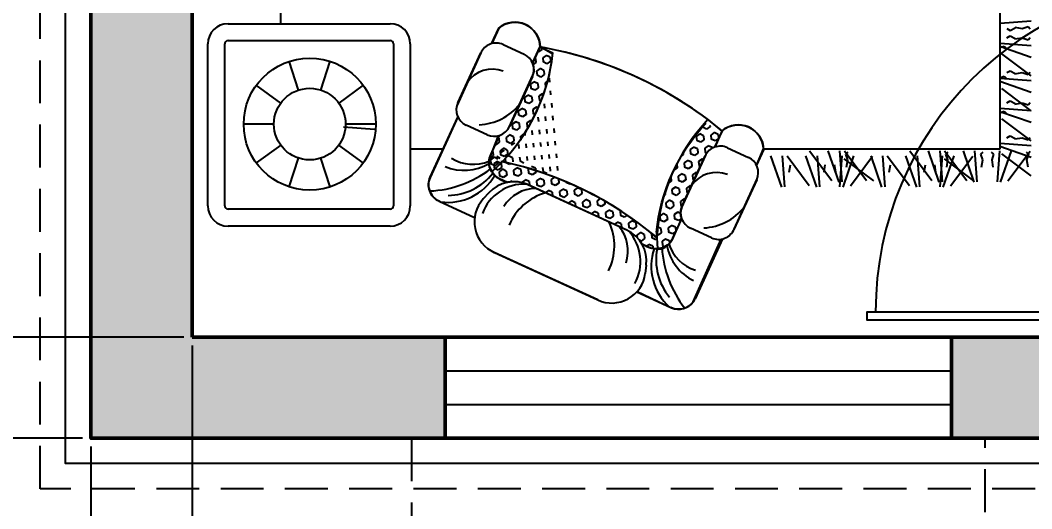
# Model space of a CAD drawing. Header units: millimetres. Extents: x 22804 to 54168, y 19058 to 39187.
# Drawn here: x 42617 to 45614, y 21685 to 23133 of the extents above; entities that cross this region are included whole.
import ezdxf

# ---------------------------------------------------------------- set-up
doc = ezdxf.new("R2010")
doc.units = ezdxf.units.MM
doc.header["$LTSCALE"] = 20
doc.linetypes.add('HIDDEN', pattern=[9.525, 6.35, -3.175])
for name, color, linetype in [('Chajja', 4, 'HIDDEN'), ('Door', 34, 'Continuous'), ('Furniture', 31, 'Continuous'), ('Plinth', 2, 'Continuous'), ('Window', 1, 'Continuous')]:
    doc.layers.add(name, color=color, linetype=linetype)
doc.layers.add('FJ Dimension', color=254, linetype='Continuous', lineweight=50)
doc.layers.add('Wall', color=3, linetype='Continuous', lineweight=50)
doc.styles.get("Standard").update_dxf_attribs({"font": 'arial.ttf'})
doc.dimstyles.new('ISO-25', dxfattribs={"dimscale": 40, "dimtxt": 2.5, "dimasz": 2.5, "dimexe": 1.25, "dimexo": 0.625, "dimtad": 1, "dimtxsty": 'Standard', "dimcen": 2.5, "dimadec": 0, "dimazin": 0, "dimtfac": 1, "dimtmove": 0, "dimatfit": 3, "dimfxl": 1, "dimarcsym": 0})

# ---------------------------------------------------------------- blocks, each defined once
blk = doc.blocks.new('*D8')
at = {"layer": 'Defpoints', "color": 0, "transparency": 16777216}
for p in [(43126.1, 22193.7), (46126.1, 22193.7), (46126.1, 20339.4)]:
    blk.add_point(p, dxfattribs=at)
at = {"layer": 'FJ Dimension', "color": 0, "lineweight": -2, "transparency": 16777216}
for p, q in [((43126.1, 22168.7), (43126.1, 20289.4)), ((46126.1, 22168.7), (46126.1, 20289.4)), ((43226.1, 20339.4), (46026.1, 20339.4))]:
    blk.add_line(p, q, dxfattribs=at)
at = {"layer": 'FJ Dimension', "color": 0, "transparency": 16777216}
for points in [[(43226.1, 20356), (43226.1, 20322.7), (43126.1, 20339.4)], [(46026.1, 20356), (46026.1, 20322.7), (46126.1, 20339.4)]]:
    blk.add_solid(points, dxfattribs=at)
at = {"layer": 'FJ Dimension', "color": 0, "transparency": 16777216, "insert": (44626.1, 20415.5), "char_height": 100, "attachment_point": 5}
blk.add_mtext('3000', dxfattribs=at)
blk = doc.blocks.new('*D10')
at = {"layer": 'Defpoints', "color": 0, "transparency": 16777216}
for p in [(43126.1, 22193.7), (42826.1, 21893.7), (42826.1, 20339.4)]:
    blk.add_point(p, dxfattribs=at)
at = {"layer": 'FJ Dimension', "color": 0, "lineweight": -2, "transparency": 16777216}
for p, q in [((43126.1, 22168.7), (43126.1, 20289.4)), ((42826.1, 21868.7), (42826.1, 20289.4)), ((43026.1, 20339.4), (42926.1, 20339.4))]:
    blk.add_line(p, q, dxfattribs=at)
at = {"layer": 'FJ Dimension', "color": 0, "transparency": 16777216}
for points in [[(42926.1, 20356), (42926.1, 20322.7), (42826.1, 20339.4)], [(43026.1, 20356), (43026.1, 20322.7), (43126.1, 20339.4)]]:
    blk.add_solid(points, dxfattribs=at)
at = {"layer": 'FJ Dimension', "color": 0, "transparency": 16777216, "insert": (42976.1, 20415.5), "char_height": 100, "attachment_point": 5}
blk.add_mtext('300', dxfattribs=at)
blk = doc.blocks.new('*D11')
at = {"layer": 'Defpoints', "color": 0, "transparency": 16777216}
for p in [(50426.1, 23243.7), (42826.1, 21893.7), (50426.1, 19738.5)]:
    blk.add_point(p, dxfattribs=at)
at = {"layer": 'FJ Dimension', "color": 0, "lineweight": -2, "transparency": 16777216}
for p, q in [((50426.1, 23218.7), (50426.1, 19688.5)), ((42826.1, 21868.7), (42826.1, 19688.5)), ((42926.1, 19738.5), (50326.1, 19738.5))]:
    blk.add_line(p, q, dxfattribs=at)
at = {"layer": 'FJ Dimension', "color": 0, "transparency": 16777216}
for points in [[(42926.1, 19755.2), (42926.1, 19721.9), (42826.1, 19738.5)], [(50326.1, 19755.2), (50326.1, 19721.9), (50426.1, 19738.5)]]:
    blk.add_solid(points, dxfattribs=at)
at = {"layer": 'FJ Dimension', "color": 0, "transparency": 16777216, "insert": (46626.1, 19814.6), "char_height": 100, "attachment_point": 5}
blk.add_mtext('7600', dxfattribs=at)
blk = doc.blocks.new('*D12')
at = {"layer": 'Defpoints', "color": 0, "transparency": 16777216}
for p in [(41222.6, 25893.7), (43126.1, 25893.7), (43126.1, 22193.7)]:
    blk.add_point(p, dxfattribs=at)
at = {"layer": 'FJ Dimension', "color": 0, "lineweight": -2, "transparency": 16777216}
for p, q in [((43101.1, 25893.7), (41172.6, 25893.7)), ((41222.6, 22293.7), (41222.6, 25793.7)), ((43101.1, 22193.7), (41172.6, 22193.7))]:
    blk.add_line(p, q, dxfattribs=at)
at = {"layer": 'FJ Dimension', "color": 0, "transparency": 16777216}
for points in [[(41205.9, 25793.7), (41239.2, 25793.7), (41222.6, 25893.7)], [(41205.9, 22293.7), (41239.2, 22293.7), (41222.6, 22193.7)]]:
    blk.add_solid(points, dxfattribs=at)
at = {"layer": 'FJ Dimension', "color": 0, "transparency": 16777216, "insert": (41146.5, 24043.7), "char_height": 100, "attachment_point": 5, "rotation": 90}
blk.add_mtext('3700', dxfattribs=at)
blk = doc.blocks.new('*D14')
at = {"layer": 'Defpoints', "color": 0, "transparency": 16777216}
for p in [(42826.1, 30493.7), (40042.7, 21893.7), (42826.1, 21893.7)]:
    blk.add_point(p, dxfattribs=at)
at = {"layer": 'FJ Dimension', "color": 0, "lineweight": -2, "transparency": 16777216}
for p, q in [((42801.1, 30493.7), (39992.7, 30493.7)), ((40042.7, 30393.7), (40042.7, 21993.7)), ((42801.1, 21893.7), (39992.7, 21893.7))]:
    blk.add_line(p, q, dxfattribs=at)
at = {"layer": 'FJ Dimension', "color": 0, "transparency": 16777216}
for points in [[(40026, 30393.7), (40059.3, 30393.7), (40042.7, 30493.7)], [(40026, 21993.7), (40059.3, 21993.7), (40042.7, 21893.7)]]:
    blk.add_solid(points, dxfattribs=at)
at = {"layer": 'FJ Dimension', "color": 0, "transparency": 16777216, "insert": (39966.6, 26193.7), "char_height": 100, "attachment_point": 5, "rotation": 90}
blk.add_mtext('8600', dxfattribs=at)

msp = doc.modelspace()

# ---------------------------------------------------------------- hatches: boundary and pattern name
at = {"layer": 'Wall', "true_color": 0x636466}
h = msp.add_hatch(color=251, dxfattribs=at)
h.dxf.hatch_style = 1
h.paths.add_polyline_path([(42826.094, 30493.74), (42826.094, 28943.74), (43126.094, 28943.74), (43126.094, 29833.74), (43126.094, 30193.74), (44026.094, 30193.74), (44026.094, 30493.74)])
h.paths.add_polyline_path([(47326.094, 30493.74), (47326.094, 30193.74), (50126.094, 30193.74), (50126.094, 29993.74), (50426.094, 29993.74), (50426.094, 30493.74)])
h.paths.add_polyline_path([(46126.094, 30193.74), (46126.094, 27093.74), (46426.094, 27093.74), (46426.094, 30493.74), (45226.094, 30493.74), (45226.094, 30193.74)])
h.paths.add_polyline_path([(50426.094, 28743.74), (50426.094, 29393.74), (50126.094, 29393.74), (50126.094, 28743.74)], flags=17)
h.paths.add_polyline_path([(50426.094, 26293.74), (50426.094, 28143.74), (50126.094, 28143.74), (50126.094, 27843.74), (48602.094, 27843.74), (47976.094, 27843.74), (47976.094, 29493.74), (47826.094, 29493.74), (47826.094, 27543.74), (50126.094, 27543.74), (50126.094, 26293.74)])
h.paths.add_polyline_path([(50426.094, 23243.74), (50426.094, 24793.74), (50126.094, 24793.74), (50126.094, 23543.74), (49310.254, 23543.74), (49026.094, 23543.74), (49026.094, 23243.74)])
h.paths.add_polyline_path([(46126.094, 23243.74), (47526.094, 23243.74), (47526.094, 23543.74), (46426.094, 23543.74), (46426.094, 24993.74), (46126.094, 24993.74)])
h.paths.add_polyline_path([(45376.094, 21893.74), (46426.094, 21893.74), (46426.094, 22243.74), (46126.094, 22243.74), (46126.094, 22193.74), (45376.094, 22193.74)])
h.paths.add_polyline_path([(42826.094, 23293.74), (42826.094, 21893.74), (43876.094, 21893.74), (43876.094, 22193.74), (43126.094, 22193.74), (43126.094, 23293.74)])
h.paths.add_polyline_path([(42826.094, 27443.74), (42826.094, 24793.74), (43126.094, 24793.74), (43126.094, 25893.74), (46426.094, 25893.74), (46426.094, 26193.74), (43126.094, 26193.74), (43126.094, 27443.74)])
h.paths.add_polyline_path([(47691.111, 29705.409), (48033.982, 29705.409), (48033.982, 30014.516), (47691.111, 30014.516)], flags=9)
h.paths.add_polyline_path([(46038.624, 26526.449), (46381.496, 26526.449), (46381.496, 26835.555), (46038.624, 26835.555)], flags=25)
h.paths.add_polyline_path([(46038.624, 25351.649), (46381.496, 25351.649), (46381.496, 25660.756), (46038.624, 25660.756)], flags=25)
h.paths.add_polyline_path([(46127.847, 22583.517), (46354.177, 22583.517), (46354.177, 22892.623), (46127.847, 22892.623)], flags=9)
h.paths.add_polyline_path([(48580.961, 28848.901), (49960.94, 28848.901), (49960.94, 29408.621), (48580.961, 29408.621)], flags=25)
h.paths.add_polyline_path([(46742.014, 24367.58), (48121.994, 24367.58), (48121.994, 24927.301), (46742.014, 24927.301)], flags=9)
h.paths.add_polyline_path([(43737.818, 26552.296), (45117.798, 26552.296), (45117.798, 27112.016), (43737.818, 27112.016)], flags=25)
h.paths.add_polyline_path([(43843.254, 24641.122), (45315.423, 24641.122), (45315.423, 25200.842), (43843.254, 25200.842)], flags=9)

# ---------------------------------------------------------------- linework, layer by layer
at = {"layer": 'Chajja'}
for p, q in [((43776.094, 21893.74), (43776.094, 21293.74)), ((45476.094, 21293.74), (45476.094, 21893.74))]:
    msp.add_line(p, q, dxfattribs=at)
msp.add_lwpolyline([(47326.094, 30643.74), (50576.094, 30643.74), (50576.094, 23093.74), (46576.094, 23093.74), (46576.094, 21743.74), (42676.094, 21743.74), (42676.094, 30643.74), (46426.094, 30643.74)], close=True, dxfattribs=at)
at = {"layer": 'Door'}
msp.add_lwpolyline([(46126.094, 22243.74), (45126.094, 22243.74), (45126.094, 22268.74), (46126.094, 22268.74)], close=True, dxfattribs=at)
msp.add_arc((46126.094, 22268.74), 975, 90, 180, dxfattribs=at)
at = {"layer": 'Furniture'}
for p, q in [((45520.535, 22751.959), (45520.535, 25429.072)), ((43388.833, 23122.418, 342.856), (43388.833, 23229.42, 342.856)), ((43232.415, 23122.418), (43712.415, 23122.418)), ((44013.312, 23063.246), (44034.573, 23109.501)), ((44034.573, 23109.501), (44013.978, 23063.424)), ((45520.375, 23124.385), (45612.197, 23131.276)), ((45550.217, 23102.563), (45565.138, 23110.603)), ((45563.991, 23111.751), (45585.798, 23108.306)), ((45585.798, 23108.306), (45603.015, 23114.049)), ((45603.015, 23114.049), (45608.753, 23107.157)), ((45539.887, 23108.306), (45550.217, 23102.563)), ((45539.887, 23080.741), (45550.217, 23086.484)), ((45550.217, 23086.484), (45565.138, 23078.444)), ((45563.991, 23077.296), (45585.798, 23080.741)), ((45585.798, 23080.741), (45603.015, 23074.999)), ((45603.015, 23074.999), (45608.753, 23081.89)), ((43172.415, 22582.418), (43172.415, 23062.418)), ((43222.415, 22582.418), (43222.415, 23062.418)), ((43232.415, 23072.418), (43712.415, 23072.418)), ((43722.415, 23062.418), (43722.415, 22582.418)), ((43772.415, 23062.418), (43772.415, 22582.418)), ((44047.422, 23060.458), (44109.767, 23031.802)), ((44134.939, 23005.84), (44157.17, 23055.268)), ((44135.206, 23005.194), (44157.235, 23053.119)), ((44158.232, 23052.345), (44157.074, 23052.768)), ((44157.17, 23055.268), (44194.715, 23033.43)), ((44157.235, 23053.119), (44194.971, 23035.774)), ((44162.132, 23050.868), (44162.552, 23046.344)), ((45519.228, 23051.695), (45531.853, 23056.289)), ((45519.228, 23055.474), (45612.197, 23023.315)), ((45520.375, 23064.662), (45612.197, 23057.771)), ((45531.853, 23056.289), (45539.887, 23048.25)), ((43981.125, 23035.944), (43909.941, 22878.704)), ((43913.179, 22888.123), (43981.109, 23035.91)), ((44143.31, 23019.446), (44142.028, 23020.035)), ((44143.31, 23019.446), (44144.468, 23007)), ((44152.353, 23039.118), (44151.071, 23039.707)), ((44162.552, 23046.344), (44152.353, 23039.118)), ((44175.068, 23028.677), (44164.868, 23021.451)), ((44164.868, 23021.451), (44166.025, 23009.005)), ((44186.425, 23023.456), (44175.068, 23028.677)), ((44186.425, 23023.456), (44187.583, 23011.01)), ((44194.715, 23033.43), (44194.915, 23035.254)), ((45523.857, 23033.498), (45611.24, 22967.917)), ((43441.578, 22925.814, 685.712), (43413.901, 23010.995, 685.712)), ((43507.194, 22925.814, 685.712), (43534.871, 23010.995, 685.712)), ((44144.468, 23007), (44136.571, 23001.405)), ((44156.983, 22989.333), (44146.783, 22982.107)), ((44168.341, 22984.112), (44156.983, 22989.333)), ((44177.383, 23003.784), (44166.025, 23009.005)), ((44187.583, 23011.01), (44177.383, 23003.784)), ((44065.666, 22816.206), (44135.937, 22969.457)), ((44134.315, 22965.489), (44066.385, 22817.702)), ((44146.783, 22982.107), (44147.941, 22969.661)), ((44159.299, 22964.44), (44147.941, 22969.661)), ((44169.499, 22971.666), (44159.299, 22964.44)), ((44168.341, 22984.112), (44169.499, 22971.666)), ((44183.385, 22961.224), (44184.542, 22948.778)), ((45519.228, 22962.11), (45531.853, 22966.704)), ((45520.375, 22961.294), (45612.197, 22954.403)), ((45531.853, 22966.704), (45539.887, 22958.664)), ((45539.887, 22977.374), (45550.217, 22983.116)), ((45550.217, 22983.116), (45565.138, 22975.076)), ((45563.991, 22973.928), (45585.798, 22977.374)), ((45585.798, 22977.374), (45603.015, 22971.631)), ((45603.015, 22971.631), (45608.753, 22978.522)), ((43388.494, 22887.246, 685.712), (43316.034, 22939.891, 685.712)), ((43632.738, 22939.891, 685.712), (43560.278, 22887.246, 685.712)), ((44138.899, 22949.989), (44128.699, 22942.763)), ((44128.699, 22942.763), (44129.856, 22930.317)), ((44141.214, 22925.096), (44129.856, 22930.317)), ((44150.256, 22944.768), (44138.899, 22949.989)), ((44151.414, 22932.322), (44141.214, 22925.096)), ((44150.256, 22944.768), (44151.414, 22932.322)), ((44179.417, 22952.16), (44171.814, 22946.773)), ((44171.814, 22946.773), (44172.972, 22934.327)), ((44174.161, 22933.78), (44172.972, 22934.327)), ((45519.228, 22952.106), (45612.197, 22919.947)), ((45523.857, 22930.131), (45611.24, 22864.55)), ((44120.814, 22910.645), (44110.614, 22903.419)), ((44110.614, 22903.419), (44111.772, 22890.973)), ((44132.172, 22905.424), (44120.814, 22910.645)), ((44132.172, 22905.424), (44133.329, 22892.978)), ((44163.929, 22914.655), (44153.729, 22907.429)), ((44153.729, 22907.429), (44154.887, 22894.983)), ((44167.395, 22913.062), (44163.929, 22914.655)), ((44166.387, 22910.195), (44166.458, 22909.434)), ((44186.858, 22923.886), (44188.015, 22911.439)), ((44102.73, 22871.301), (44092.53, 22864.075)), ((44114.087, 22866.08), (44102.73, 22871.301)), ((44123.129, 22885.752), (44111.772, 22890.973)), ((44133.329, 22892.978), (44123.129, 22885.752)), ((44145.845, 22875.311), (44135.645, 22868.085)), ((44151.518, 22872.703), (44145.845, 22875.311)), ((44159.845, 22892.704), (44154.887, 22894.983)), ((44168.773, 22884.542), (44169.931, 22872.095)), ((44190.331, 22886.547), (44191.488, 22874.1)), ((45520.375, 22871.709), (45612.197, 22864.818)), ((45539.887, 22887.788), (45550.217, 22893.531)), ((45550.217, 22893.531), (45565.138, 22885.491)), ((45563.991, 22884.343), (45585.798, 22887.788)), ((45585.798, 22887.788), (45603.015, 22882.046)), ((45603.015, 22882.046), (45608.753, 22888.937)), ((43913.23, 22846.248), (43830.842, 22666.194)), ((43831.597, 22667.916), (43913.4, 22845.883)), ((44093.687, 22851.629, 685.712), (44092.53, 22864.075, 685.712)), ((44105.045, 22846.408), (44093.687, 22851.629)), ((44115.245, 22853.634), (44105.045, 22846.408)), ((44114.087, 22866.08), (44115.245, 22853.634)), ((44135.645, 22868.085), (44136.802, 22855.639)), ((44142.417, 22853.058), (44136.802, 22855.639)), ((44150.688, 22845.198), (44151.846, 22832.751)), ((44172.246, 22847.203), (44173.404, 22834.756)), ((44193.804, 22849.208), (44194.961, 22836.762)), ((45519.228, 22858.742), (45531.853, 22863.336)), ((45519.228, 22862.521), (45612.197, 22830.362)), ((45523.857, 22840.545), (45611.24, 22774.964)), ((45531.853, 22863.336), (45539.887, 22855.297)), ((43368.217, 22824.842, 685.712), (43278.653, 22824.842, 685.712)), ((43666.149, 22809.271), (43574.327, 22816.163)), ((43670.119, 22824.842, 685.712), (43580.555, 22824.842, 685.712)), ((44000.072, 22793.154), (43937.727, 22821.811)), ((44084.645, 22831.957), (44074.445, 22824.731)), ((44074.445, 22824.731), (44075.603, 22812.285)), ((44086.96, 22807.064), (44075.603, 22812.285)), ((44096.003, 22826.736), (44084.645, 22831.957)), ((44097.16, 22814.29), (44086.96, 22807.064)), ((44097.16, 22814.29, 685.712), (44096.003, 22826.736, 685.712)), ((44127.76, 22835.967), (44117.56, 22828.741)), ((44117.56, 22828.741), (44118.718, 22816.295)), ((44121.89, 22814.837), (44118.718, 22816.295)), ((44132.542, 22833.769), (44127.76, 22835.967)), ((44175.719, 22809.864), (44176.877, 22797.418)), ((44197.277, 22811.869), (44198.434, 22799.423)), ((44638.999, 22816.675), (44639.12, 22815.374)), ((44650.478, 22810.153), (44639.12, 22815.374)), ((44660.678, 22817.379), (44650.478, 22810.153)), ((44654.263, 22838.367), (44695.718, 22803.951)), ((44660.257, 22821.904), (44660.678, 22817.379)), ((44006.655, 22721.719), (44034.002, 22790.317)), ((44010.642, 22734.197), (44036.831, 22791.172)), ((44034.803, 22783.382), (44033.521, 22783.971)), ((44034.803, 22783.382), (44035.961, 22770.936)), ((44066.56, 22792.613), (44056.36, 22785.387)), ((44056.36, 22785.387), (44057.518, 22772.941)), ((44077.918, 22787.392), (44066.56, 22792.613)), ((44077.918, 22787.392), (44079.076, 22774.946)), ((44109.676, 22796.623), (44099.476, 22789.397)), ((44100.633, 22776.951, 685.712), (44099.476, 22789.397, 685.712)), ((44102.853, 22784.778), (44102.004, 22784.176)), ((44110.451, 22796.267), (44109.676, 22796.623)), ((44111.587, 22798.038), (44112.204, 22791.402)), ((44132.604, 22805.854), (44133.762, 22793.407)), ((44154.161, 22807.859), (44155.319, 22795.412)), ((44630.078, 22795.702), (44619.878, 22788.476)), ((44619.878, 22788.476), (44621.036, 22776.03)), ((44641.436, 22790.481), (44630.078, 22795.702)), ((44641.436, 22790.481), (44642.593, 22778.035)), ((44673.193, 22799.712), (44662.993, 22792.486)), ((44662.993, 22792.486), (44664.151, 22780.04)), ((44675.509, 22774.82), (44664.151, 22780.04)), ((44684.551, 22794.492), (44673.193, 22799.712)), ((44696.345, 22805.316), (44673.849, 22756.372)), ((44695.718, 22803.951), (44674.311, 22756.541)), ((44685.621, 22781.983), (44675.509, 22774.82)), ((44684.551, 22794.492), (44685.699, 22782.153)), ((45539.887, 22784.421), (45550.217, 22790.163)), ((45550.217, 22790.163), (45565.138, 22782.123)), ((45563.991, 22780.975), (45585.798, 22784.421)), ((45585.798, 22784.421), (45603.015, 22778.678)), ((45603.015, 22778.678), (45608.753, 22785.569)), ((43388.494, 22762.437, 685.712), (43316.034, 22709.793, 685.712)), ((43632.738, 22709.793, 685.712), (43560.278, 22762.437, 685.712)), ((43772.415, 22751.959), (43870.086, 22751.959)), ((44025.761, 22763.71), (44024.479, 22764.299)), ((44035.961, 22770.936), (44025.761, 22763.71)), ((44048.476, 22753.269), (44038.276, 22746.043)), ((44059.833, 22748.048), (44048.476, 22753.269)), ((44068.876, 22767.72), (44057.518, 22772.941)), ((44079.076, 22774.946), (44068.876, 22767.72)), ((44081.604, 22769.725), (44071.404, 22762.499)), ((44092.962, 22764.504), (44094.119, 22752.058)), ((44114.519, 22766.51), (44115.677, 22754.063)), ((44136.077, 22768.515), (44137.235, 22756.069)), ((44157.634, 22770.52), (44158.792, 22758.074)), ((44179.192, 22772.525), (44180.35, 22760.079)), ((44200.75, 22774.53), (44201.907, 22762.084)), ((44611.993, 22756.358), (44601.794, 22749.132)), ((44623.351, 22751.137), (44611.993, 22756.358)), ((44632.393, 22770.809), (44621.036, 22776.03)), ((44623.351, 22751.137), (44624.509, 22738.691)), ((44642.593, 22778.035), (44632.393, 22770.809)), ((44655.109, 22760.368), (44644.909, 22753.142)), ((44644.909, 22753.142), (44646.066, 22740.696)), ((44666.466, 22755.148), (44655.109, 22760.368)), ((44666.466, 22755.148), (44666.663, 22753.036)), ((44712.125, 22754.926), (44774.47, 22726.269)), ((44798.628, 22702.549), (44818.932, 22751.326)), ((44818.899, 22751.959), (45520.535, 22751.959)), ((45519.228, 22759.153), (45612.197, 22726.994)), ((45520.375, 22768.341), (45612.197, 22761.45)), ((43413.901, 22638.688, 685.712), (43441.578, 22723.869, 685.712)), ((43534.871, 22638.688, 685.712), (43507.194, 22723.869, 685.712)), ((44007.272, 22724.552, 685.712), (44007.676, 22724.366, 685.712)), ((44017.876, 22731.592), (44007.676, 22724.366)), ((44020.404, 22726.371), (44010.204, 22719.145)), ((44016.718, 22744.038), (44015.436, 22744.627)), ((44016.718, 22744.038), (44017.876, 22731.592)), ((44031.762, 22721.15), (44020.404, 22726.371)), ((44038.399, 22723.032), (44028.665, 22728.9)), ((44038.276, 22746.043), (44039.434, 22733.597)), ((44050.791, 22728.376), (44039.434, 22733.597)), ((44051.004, 22748.048), (44040.804, 22740.822)), ((44060.991, 22735.602), (44050.791, 22728.376)), ((44055.839, 22724.94), (44053.32, 22723.155)), ((44053.403, 22722.263), (44054.477, 22710.709)), ((44059.833, 22748.048), (44060.991, 22735.602)), ((44074.877, 22725.161), (44063.52, 22730.381)), ((44074.877, 22725.161), (44076.035, 22712.714)), ((44096.435, 22727.166), (44097.592, 22714.719)), ((44117.992, 22729.171), (44119.15, 22716.725)), ((44139.55, 22731.176), (44140.708, 22718.73)), ((44161.107, 22733.181), (44162.265, 22720.735)), ((44182.665, 22735.186), (44183.823, 22722.74)), ((44204.223, 22737.191), (44205.38, 22724.745)), ((44646.866, 22732.532), (44575.429, 22576.102)), ((44581.394, 22734.681), (44576.206, 22731.006)), ((44577.882, 22582.591), (44645.812, 22730.378)), ((44580.999, 22738.923), (44581.394, 22734.681)), ((44601.794, 22749.132), (44602.951, 22736.686)), ((44614.309, 22731.465), (44602.951, 22736.686)), ((44624.509, 22738.691), (44614.309, 22731.465)), ((44637.024, 22721.024), (44626.824, 22713.798)), ((44640.73, 22719.321), (44637.024, 22721.024)), ((44650.597, 22738.614), (44646.066, 22740.696)), ((44819.008, 22748.934), (44798.14, 22703.534)), ((44873.21, 22637.498), (44841.051, 22730.467)), ((44882.398, 22638.645), (44875.507, 22730.467)), ((44954.603, 22642.127), (44889.021, 22729.51)), ((44976.578, 22637.498), (44944.419, 22730.467)), ((45021.17, 22656.914), (44955.589, 22744.297)), ((44985.766, 22638.645), (44978.875, 22730.467)), ((45043.145, 22652.284), (45010.987, 22745.253)), ((45052.334, 22653.432), (45045.442, 22745.253)), ((45045.489, 22638.645), (45052.381, 22730.467)), ((45054.678, 22637.498), (45086.836, 22730.467)), ((45057.194, 22722.391), (45144.577, 22656.81)), ((45124.538, 22656.914), (45058.957, 22744.297)), ((45062.67, 22736.071), (45069.562, 22741.81)), ((45068.413, 22718.855), (45062.67, 22736.071)), ((45076.653, 22642.127), (45142.234, 22729.51)), ((45169.938, 22637.498), (45137.779, 22730.467)), ((45179.126, 22638.645), (45172.235, 22730.467)), ((45251.33, 22642.127), (45185.749, 22729.51)), ((45273.305, 22637.498), (45241.146, 22730.467)), ((45317.898, 22656.914), (45252.317, 22744.297)), ((45282.494, 22638.645), (45275.602, 22730.467)), ((45339.873, 22652.284), (45307.714, 22745.253)), ((45349.061, 22653.432), (45342.17, 22745.253)), ((45342.217, 22638.645), (45349.108, 22730.467)), ((45351.405, 22637.498), (45383.564, 22730.467)), ((45353.922, 22722.391), (45441.305, 22656.81)), ((45421.265, 22656.914), (45355.684, 22744.297)), ((45359.398, 22736.071), (45366.289, 22741.81)), ((45365.141, 22718.855), (45359.398, 22736.071)), ((45373.38, 22642.127), (45438.962, 22729.51)), ((45443.241, 22652.284), (45411.082, 22745.253)), ((45452.429, 22653.432), (45445.538, 22745.253)), ((45462.766, 22736.071), (45469.657, 22741.81)), ((45468.508, 22718.855), (45462.766, 22736.071)), ((45501.816, 22736.071), (45494.924, 22741.81)), ((45496.073, 22718.855), (45501.816, 22736.071)), ((45512.152, 22653.432), (45519.044, 22745.253)), ((45521.341, 22652.284), (45553.499, 22745.253)), ((45523.857, 22737.178), (45611.24, 22671.597)), ((45543.316, 22656.914), (45608.897, 22744.297)), ((45605.183, 22736.071), (45598.292, 22741.81)), ((45599.441, 22718.855), (45605.183, 22736.071)), ((44010.204, 22719.145), (44011.362, 22706.699)), ((44022.72, 22701.478), (44011.362, 22706.699)), ((44030.391, 22713.925), (44020.191, 22706.699)), ((44020.191, 22706.699), (44021.349, 22694.253)), ((44021.349, 22694.253, 685.712), (44032.707, 22689.032, 685.712)), ((44032.92, 22708.704), (44022.72, 22701.478)), ((44030.391, 22713.925, 685.712), (44041.749, 22708.704, 685.712)), ((44042.907, 22696.258), (44032.707, 22689.032)), ((44045.435, 22691.037), (44035.235, 22683.811)), ((44045.528, 22713.846), (44040.59, 22712.777)), ((44041.749, 22708.704), (44042.907, 22696.258)), ((44056.793, 22685.817), (44045.435, 22691.037)), ((44065.835, 22705.489), (44054.477, 22710.709)), ((44069.38, 22708), (44065.835, 22705.489)), ((44088.55, 22695.047), (44078.35, 22687.822)), ((44099.908, 22689.827), (44088.55, 22695.047)), ((44108.95, 22709.499), (44097.592, 22714.719)), ((44099.908, 22689.827), (44101.065, 22677.381)), ((44123.628, 22693.364), (44121.465, 22691.832)), ((44121.465, 22691.832), (44122.623, 22679.386)), ((44143.023, 22693.837), (44131.665, 22699.058)), ((44143.023, 22693.837), (44144.181, 22681.391)), ((44164.581, 22695.842), (44165.738, 22683.396)), ((44186.138, 22697.847), (44187.296, 22685.401)), ((44207.696, 22699.853), (44208.853, 22687.406)), ((44563.309, 22695.337), (44553.289, 22688.239)), ((44562.303, 22706.157), (44563.309, 22695.337)), ((44593.909, 22717.014), (44583.709, 22709.788)), ((44583.709, 22709.788), (44584.867, 22697.342)), ((44596.224, 22692.121), (44584.867, 22697.342)), ((44605.267, 22711.793), (44593.909, 22717.014)), ((44606.424, 22699.347), (44596.224, 22692.121)), ((44605.267, 22711.793), (44606.424, 22699.347)), ((44626.824, 22713.798), (44627.982, 22701.352)), ((44631.688, 22699.649), (44627.982, 22701.352)), ((44895.032, 22682.261), (44898.478, 22704.068)), ((44998.4, 22682.261), (45001.845, 22704.068)), ((45032.856, 22682.261), (45029.41, 22704.068)), ((45064.967, 22697.047), (45068.413, 22718.855)), ((45191.76, 22682.261), (45195.205, 22704.068)), ((45295.127, 22682.261), (45298.573, 22704.068)), ((45329.583, 22682.261), (45326.138, 22704.068)), ((45361.695, 22697.047), (45365.141, 22718.855)), ((45465.063, 22697.047), (45468.508, 22718.855)), ((45499.519, 22697.047), (45496.073, 22718.855)), ((45602.886, 22697.047), (45599.441, 22718.855)), ((44035.235, 22683.811), (44036.393, 22671.365)), ((44047.75, 22666.145), (44036.393, 22671.365)), ((44059.921, 22652.114), (44037.154, 22662.579)), ((44057.95, 22673.37), (44047.75, 22666.145)), ((44056.793, 22685.817), (44057.95, 22673.37)), ((44078.35, 22687.822), (44079.508, 22675.375)), ((44090.865, 22670.155), (44079.508, 22675.375)), ((44101.065, 22677.381), (44090.865, 22670.155)), ((44113.581, 22659.714), (44103.381, 22652.488)), ((44124.938, 22654.493), (44113.581, 22659.714)), ((44133.981, 22674.165), (44122.623, 22679.386)), ((44144.181, 22681.391), (44133.981, 22674.165)), ((44156.696, 22663.724), (44146.496, 22656.498)), ((44168.054, 22658.503), (44156.696, 22663.724)), ((44177.096, 22678.175), (44165.738, 22683.396)), ((44199.56, 22667.556), (44189.611, 22660.509)), ((44189.611, 22660.509), (44190.769, 22648.062)), ((44211.169, 22662.514), (44199.811, 22667.734)), ((44211.169, 22662.514), (44212.326, 22650.067)), ((44544.1, 22668.083), (44545.224, 22655.993)), ((44575.824, 22677.67), (44565.624, 22670.444)), ((44565.624, 22670.444), (44566.782, 22657.998)), ((44587.182, 22672.449), (44575.824, 22677.67)), ((44588.34, 22660.003), (44578.14, 22652.777)), ((44587.182, 22672.449), (44588.34, 22660.003)), ((44618.94, 22681.68), (44608.74, 22674.454)), ((44608.74, 22674.454), (44609.897, 22662.008)), ((44613.603, 22660.305), (44609.897, 22662.008)), ((44622.646, 22679.977), (44618.94, 22681.68)), ((44799.018, 22659.956), (44731.088, 22512.169)), ((44731.826, 22513.775), (44800.075, 22662.428)), ((44070.466, 22655.703), (44066.98, 22653.234)), ((44074.464, 22653.865), (44070.466, 22655.703)), ((44103.381, 22652.488), (44103.524, 22650.95)), ((44415.932, 22509.193), (44117.328, 22646.386)), ((44414.144, 22510.037), (44120.883, 22644.835)), ((44124.938, 22654.493), (44126.058, 22642.456)), ((44146.496, 22656.498), (44147.654, 22644.052)), ((44159.011, 22638.831), (44147.654, 22644.052)), ((44169.211, 22646.057), (44159.011, 22638.831)), ((44168.054, 22658.503), (44169.211, 22646.057)), ((44202.126, 22642.842), (44190.769, 22648.062)), ((44212.326, 22650.067), (44202.126, 22642.842)), ((44224.842, 22632.401), (44214.642, 22625.175)), ((44236.199, 22627.18), (44224.842, 22632.401)), ((44233.723, 22653.807), (44233.884, 22652.073)), ((44245.242, 22646.852), (44233.884, 22652.073)), ((44246.992, 22648.092), (44245.242, 22646.852)), ((44267.957, 22636.411), (44257.757, 22629.185)), ((44279.314, 22631.19), (44267.957, 22636.411)), ((44279.314, 22631.19), (44280.472, 22618.744)), ((44545.224, 22655.993), (44536.632, 22649.905)), ((44557.74, 22638.326), (44547.54, 22631.1)), ((44547.54, 22631.1), (44548.698, 22618.654)), ((44569.097, 22633.105), (44557.74, 22638.326)), ((44578.14, 22652.777), (44566.782, 22657.998)), ((44569.097, 22633.105), (44570.255, 22620.659)), ((44600.855, 22642.336), (44590.655, 22635.111)), ((44590.655, 22635.11), (44591.813, 22622.664)), ((44604.561, 22640.633), (44600.855, 22642.336)), ((44005.238, 22621.366), (43988.446, 22602.956)), ((44181.727, 22628.39), (44171.862, 22621.402)), ((44193.084, 22623.17), (44181.727, 22628.39)), ((44193.084, 22623.17), (44194.204, 22611.133)), ((44214.642, 22625.175), (44215.799, 22612.729)), ((44227.157, 22607.508), (44215.799, 22612.729)), ((44237.357, 22614.734), (44227.157, 22607.508)), ((44236.199, 22627.18), (44237.357, 22614.734)), ((44257.757, 22629.185), (44258.915, 22616.739)), ((44270.272, 22611.518), (44258.915, 22616.739)), ((44280.472, 22618.744), (44270.272, 22611.518)), ((44292.987, 22601.077), (44282.787, 22593.852)), ((44304.345, 22595.857), (44292.987, 22601.077)), ((44301.904, 22622.102), (44302.03, 22620.749)), ((44313.387, 22615.529), (44302.03, 22620.749)), ((44313.909, 22615.898), (44313.387, 22615.529)), ((44335.172, 22604.429), (44325.903, 22597.862)), ((44527.14, 22616.649), (44524.214, 22614.576)), ((44526.633, 22622.098), (44527.14, 22616.649)), ((44560.055, 22613.433), (44548.698, 22618.654)), ((44570.255, 22620.659), (44560.055, 22613.433)), ((44582.77, 22602.992), (44572.57, 22595.767)), ((44586.476, 22601.289), (44582.77, 22602.992)), ((44595.519, 22620.961), (44591.813, 22622.664)), ((43712.415, 22572.418), (43232.415, 22572.418)), ((43858.11, 22596.299, 685.712), (43963.107, 22548.036, 685.712)), ((44249.872, 22597.067), (44240.008, 22590.079)), ((44261.23, 22591.846), (44249.872, 22597.067)), ((44261.23, 22591.846), (44262.35, 22579.809)), ((44282.787, 22593.852), (44283.945, 22581.405)), ((44295.303, 22576.185), (44283.945, 22581.405)), ((44305.503, 22583.41), (44295.303, 22576.185)), ((44304.345, 22595.857), (44305.503, 22583.41)), ((44325.903, 22597.862), (44327.06, 22585.416)), ((44338.418, 22580.195), (44327.06, 22585.416)), ((44348.618, 22587.421), (44338.418, 22580.195)), ((44347.692, 22597.38), (44348.618, 22587.421)), ((44361.133, 22569.754), (44350.933, 22562.528)), ((44372.491, 22564.533), (44361.133, 22569.754)), ((44539.655, 22598.982), (44529.455, 22591.756)), ((44529.455, 22591.756), (44530.613, 22579.31)), ((44541.971, 22574.089), (44530.613, 22579.31)), ((44551.013, 22593.761), (44539.655, 22598.982)), ((44552.171, 22581.315), (44541.971, 22574.089)), ((44551.013, 22593.761), (44552.171, 22581.315)), ((44572.57, 22595.767), (44573.728, 22583.32)), ((44577.445, 22581.612), (44573.728, 22583.32)), ((44318.018, 22565.744), (44308.153, 22558.755)), ((44329.376, 22560.523), (44318.018, 22565.744)), ((44329.376, 22560.523), (44330.495, 22548.486)), ((44350.933, 22562.528), (44352.091, 22550.082)), ((44363.449, 22544.861), (44352.091, 22550.082)), ((44373.649, 22552.087), (44363.449, 22544.861)), ((44372.491, 22564.533), (44373.649, 22552.087)), ((44396.074, 22567.974), (44394.048, 22566.538)), ((44394.048, 22566.538), (44395.206, 22554.092)), ((44406.564, 22548.872), (44395.206, 22554.092)), ((44415.458, 22555.172), (44406.564, 22548.872)), ((44521.571, 22559.638), (44511.371, 22552.412)), ((44511.371, 22552.412), (44512.528, 22539.966)), ((44523.886, 22534.745), (44512.528, 22539.966)), ((44532.928, 22554.417), (44521.571, 22559.638)), ((44534.086, 22541.971), (44523.886, 22534.745)), ((44532.928, 22554.417), (44534.086, 22541.971)), ((44576.133, 22545.151), (44546.863, 22480.95)), ((44576.409, 22544.387), (44549.752, 22486.393)), ((44564.686, 22563.648), (44554.486, 22556.423)), ((44554.486, 22556.423), (44555.644, 22543.976)), ((44567.001, 22538.756), (44555.644, 22543.976)), ((44573.354, 22559.664), (44564.686, 22563.648)), ((44576.113, 22545.21), (44567.001, 22538.756)), ((43712.415, 22522.418), (43232.415, 22522.418)), ((44386.164, 22534.42), (44376.299, 22527.432)), ((44397.521, 22529.2), (44386.164, 22534.42)), ((44397.521, 22529.2), (44398.641, 22517.163)), ((44429.279, 22538.431), (44419.079, 22531.205)), ((44419.079, 22531.205), (44420.237, 22518.759)), ((44431.594, 22513.538), (44420.237, 22518.759)), ((44440.637, 22533.21), (44429.279, 22538.431)), ((44441.794, 22520.764), (44431.594, 22513.538)), ((44440.637, 22533.21), (44441.794, 22520.764)), ((44514.844, 22515.073), (44503.497, 22520.289)), ((44514.844, 22515.073), (44516.001, 22502.627)), ((44546.601, 22524.304), (44536.401, 22517.079)), ((44536.401, 22517.079), (44537.559, 22504.632)), ((44557.959, 22519.084), (44546.601, 22524.304)), ((44557.959, 22519.084), (44559.107, 22506.745)), ((44664.775, 22487.621), (44602.43, 22516.278)), ((44454.31, 22503.097), (44444.11, 22495.871)), ((44444.11, 22495.871), (44444.832, 22488.1)), ((44456.625, 22478.204), (44451.223, 22480.687)), ((44465.667, 22497.876), (44454.31, 22503.097)), ((44466.825, 22485.43), (44456.625, 22478.204)), ((44465.667, 22497.876), (44466.825, 22485.43)), ((44488.705, 22500.93), (44487.225, 22499.881)), ((44487.225, 22499.881), (44488.382, 22487.435)), ((44499.74, 22482.215), (44488.382, 22487.435)), ((44502.982, 22484.511), (44499.74, 22482.215)), ((44501.656, 22504.185), (44504.964, 22455.116)), ((44502.134, 22497.087, 685.712), (44505.801, 22495.401, 685.712)), ((44516.001, 22502.627), (44505.801, 22495.401)), ((44528.517, 22484.96), (44518.317, 22477.735)), ((44528.517, 22484.96, 685.712), (44539.874, 22479.74, 685.712)), ((44548.917, 22499.412), (44537.559, 22504.632)), ((44539.874, 22479.74), (44540.546, 22472.515)), ((44559.029, 22506.575), (44548.917, 22499.412)), ((44610.612, 22298.103), (44693.129, 22483.613)), ((44697.442, 22484.46), (44616.032, 22307.349)), ((44478.134, 22459.881), (44459.363, 22468.51)), ((44479.34, 22467.763), (44472.118, 22462.647)), ((44490.698, 22462.543), (44479.34, 22467.763)), ((44490.698, 22462.543), (44491.328, 22455.763)), ((44518.317, 22477.735), (44519.474, 22465.288)), ((44519.474, 22465.288, 685.712), (44527.038, 22461.812, 685.712)), ((44327.577, 22303.583), (44020.561, 22444.703)), ((44021.389, 22444.323), (44338.975, 22299.166)), ((44471.633, 22406.986), (44468.596, 22382.254)), ((44443.413, 22327.262, 685.712), (44544.415, 22280.837, 685.712)), ((44444.499, 22328.479), (44546.503, 22279.93))]:
    msp.add_line(p, q, dxfattribs=at)
for radius in [195.733, 106.169]:
    msp.add_circle((43474.386, 22824.842), radius, dxfattribs=at)
for centre, radius, start, end in [((43232.415, 23062.418), 60, 90, 180), ((43712.415, 23062.418), 60, 0, 90), ((44082.376, 23052.097), 74.701, 0.514102, 129.785684), ((43232.415, 23062.418), 10, 90, 180), ((43712.415, 23062.418), 10, 0, 90), ((44026.54, 23015.028), 50, 65.314004, 155.314004), ((43957.13, 21907.445), 1163.018, 50.535431, 80.092577), ((44146.236, 22914.828), 138.039, 79.384136, 85.014592), ((43957.84, 21909.683), 1160.688, 50.490295, 79.384136), ((43647.161, 23094.424), 550.941, 316.198419, 353.83467), ((44088.885, 22986.371), 50, 335.314004, 65.314004), ((44021.367, 22968.817), 119.453, 11.09186, 18.05502), ((44102.6, 22984.743), 36.674, 335.36709, 11.09186), ((44015.087, 22896.001), 91.262, 69.367694, 144.763984), ((43958.609, 22867.241), 50, 155.314004, 245.314004), ((43969.784, 22983.971), 161.231, 272.516079, 321.848822), ((44020.954, 22838.584), 50, 245.314004, 335.314004), ((45058.347, 22455.708), 556.517, 136.559898, 176.690003), ((44744.235, 22747.794), 74.78, 2.70697, 129.887685), ((44691.243, 22709.496), 50, 65.314004, 155.314004), ((43958.415, 22826.537), 121.044, 238.274499, 293.056893), ((44042.887, 22711.182), 37.733, 163.783919, 199.362392), ((44753.588, 22680.839), 50, 335.314004, 65.314004), ((43816.272, 22944.617), 318.297, 272.475653, 307.383304), ((43931.81, 22835.186), 147.448, 247.47775, 300.143349), ((44074.265, 22722.209), 70.992, 199.362392, 259.561014), ((43819.433, 21673.733), 1064.04, 50.051667, 77.779028), ((43830.77, 21699.741), 1035.697, 49.546778, 78.073827), ((43876.374, 22645.359), 50.073, 155.412416, 204.698638), ((43883.268, 22755.01), 162.137, 262.717999, 329.327156), ((43880.872, 22786.71), 173.376, 271.280999, 321.581388), ((44680.167, 22590.296), 91.262, 69.367694, 144.763984), ((44111.234, 22513.467), 133.761, 88.218979, 159.617892), ((44079.119, 22553.974), 100, 65.314004, 137.629645), ((44145.568, 22521.972), 112.467, 91.033726, 148.700606), ((44082.606, 22501.359), 152.514, 89.593207, 97.991883), ((44083.107, 22571.904), 81.967, 65.323714, 89.593207), ((43880.868, 22645.53), 54.254, 202.879152, 246.743786), ((44062.326, 22535.564), 100, 137.629645, 245.831507), ((44218.53, 22461.264), 166.059, 105.95181, 157.287033), ((43232.415, 22582.418), 60, 180, 270), ((43232.415, 22582.418), 10, 180, 270), ((43712.415, 22582.418), 10, 270, 0), ((43712.415, 22582.418), 60, 270, 0), ((44607.724, 22561.354), 35.503, 155.455164, 207.152712), ((44623.312, 22561.709), 50, 155.314004, 245.314004), ((44634.864, 22678.265), 161.231, 272.516079, 321.848822), ((44211.24, 22464.615), 166.059, 333.340975, 24.676198), ((44304.824, 22448.77), 112.467, 341.927403, 39.594283), ((44372.379, 22419.176), 100, 352.998364, 65.314004), ((44685.657, 22533.052), 50, 245.314004, 337.376333), ((44320.725, 22417.174), 133.761, 331.010117, 42.40903), ((44505.843, 22499.652), 45.082, 262.545892, 335.490998), ((44513.23, 22556.113), 102.025, 237.551943, 262.545892), ((44648.487, 22403.275), 162.137, 161.300852, 227.910009), ((44674.106, 22422.098), 173.376, 169.04662, 219.34701), ((44836.014, 22475.89), 318.297, 183.244704, 218.152356), ((44677.73, 22492.322), 147.448, 190.48466, 243.150259), ((44653.841, 22506.883), 121.044, 197.571116, 252.353509), ((44369.342, 22394.444), 100, 245.314004, 352.998364), ((44566.967, 22329.902), 54, 247.730194, 323.923453)]:
    msp.add_arc(centre, radius, start, end, dxfattribs=at)
at = {"layer": 'Furniture', "extrusion": (0, 0, -1)}
for centre, major_axis, start_param, end_param in [((44082.401, 23051.934), (-64.083, 38.663), 0.33466775, 2.5828954), ((45049.892, 22449.655), (284.612, 471.733), 4.26866143, 4.92456919), ((44744.177, 22747.754), (38.662, 64.081), -1.23620168, 1.01217217), ((44059.707, 22711.644), (27.896, 46.236), 3.0295779, 4.60037423), ((43880.662, 22645.364), (27.896, 46.236), 3.0295779, 4.60037423), ((44500.687, 22508.946), (-46.236, 27.896), 3.0295779, 4.60037423), ((44566.967, 22329.902), (-46.236, 27.896), 3.0295779, 4.60037423)]:
    msp.add_ellipse(centre, major_axis=major_axis, ratio=1, start_param=start_param, end_param=end_param, dxfattribs=at)
at = {"layer": 'Furniture'}
msp.add_ellipse((43647.161, 23094.424), major_axis=(-471.733, 284.612), ratio=1, start_param=2.84181366, end_param=3.57780237, dxfattribs=at)
at = {"layer": 'Plinth'}
msp.add_lwpolyline([(47326.094, 30568.74), (50501.094, 30568.74), (50501.094, 23168.74), (46501.094, 23168.74), (46501.094, 21818.74), (42751.094, 21818.74), (42751.094, 30568.74), (46426.094, 30568.74)], close=True, dxfattribs=at)
at = {"layer": 'Wall'}
for p, q in [((43126.094, 22193.74), (43126.094, 25893.74)), ((43126.094, 22193.74), (46126.094, 22193.74)), ((43876.094, 22193.74), (43876.094, 21893.74)), ((45376.094, 22193.74), (45376.094, 21893.74))]:
    msp.add_line(p, q, dxfattribs=at)
msp.add_lwpolyline([(46426.094, 22243.74), (46426.094, 21893.74), (42826.094, 21893.74), (42826.094, 30493.74), (46426.094, 30493.74)], dxfattribs=at)
at = {"layer": 'Window'}
for p, q in [((43876.094, 22093.74), (45376.094, 22093.74)), ((43876.094, 21993.74), (45376.094, 21993.74))]:
    msp.add_line(p, q, dxfattribs=at)

# ---------------------------------------------------------------- dimensions: what is measured, and where the dimension line sits
at = {"layer": 'FJ Dimension'}
for base, p1, p2, picture, middle in [((40042.658, 21893.74), (42826.094, 30493.74), (42826.094, 21893.74), '*D14', (39966.601, 26193.74)), ((41222.579, 25893.74), (43126.094, 22193.74), (43126.094, 25893.74), '*D12', (41146.488, 24043.74))]:
    dim = msp.add_linear_dim(base=base, p1=p1, p2=p2, angle=90, dimstyle='ISO-25', dxfattribs=at)
    dim.commit()
    dim.dimension.update_dxf_attribs({"geometry": picture, "text_midpoint": middle})
for base, p1, p2, picture, middle in [((50426.094, 19738.522), (42826.094, 21893.74), (50426.094, 23243.74), '*D11', (46626.094, 19814.579)), ((42826.094, 20339.379), (43126.094, 22193.74), (42826.094, 21893.74), '*D10', (42976.094, 20415.47)), ((46126.094, 20339.379), (43126.094, 22193.74), (46126.094, 22193.74), '*D8', (44626.094, 20415.47))]:
    dim = msp.add_linear_dim(base=base, p1=p1, p2=p2, dimstyle='ISO-25', dxfattribs=at)
    dim.commit()
    dim.dimension.update_dxf_attribs({"geometry": picture, "text_midpoint": middle})

doc.saveas('drawing.dxf')
